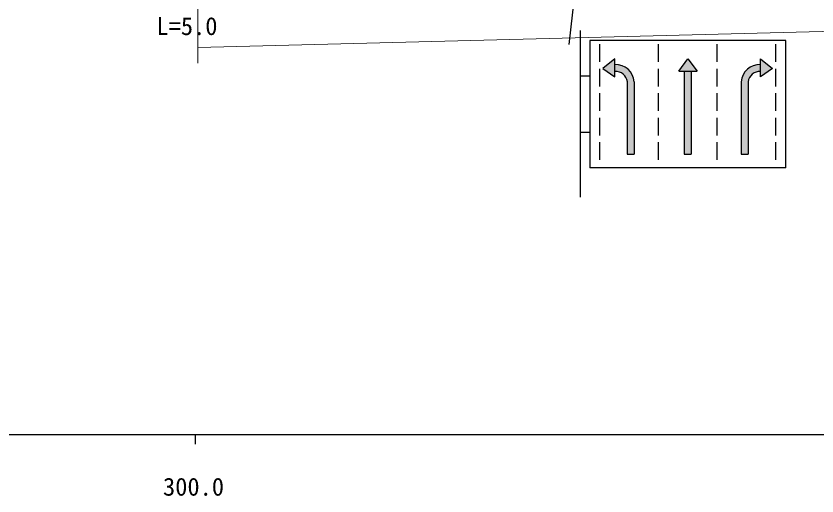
# Model space of a CAD drawing. Units: millimetres at full size, sheet at 1:1000; details may follow other scales. Extents: x 40000 to 680000, y 20000 to 380000.
# Drawn here: x 349716 to 431512, y 198715 to 247730 of the extents above; entities that cross this region are included whole.
import ezdxf
from ezdxf.enums import TextEntityAlignment as Align

# ---------------------------------------------------------------- set-up
doc = ezdxf.new("R2010")
doc.units = ezdxf.units.MM
doc.header["$LTSCALE"] = 1000
for name, color, linetype, lineweight in [('M-STR-HTXT', 7, 'Continuous', 13), ('M-STR-STRC', 7, 'Continuous', 25), ('M-TTL-BAND', 7, 'Continuous', 25)]:
    doc.layers.add(name, color=color, linetype=linetype, lineweight=lineweight)
doc.styles.add('ＭＳ ゴシック', font='')
doc.styles.get('ＭＳ ゴシック').set_extended_font_data('MS Gothic')

msp = doc.modelspace()

# ---------------------------------------------------------------- hatches: boundary and pattern name
at = {"layer": 'M-STR-STRC'}
for points in [[(409655, 242373), (410884, 243358), (410884, 242781), (410884, 242074), (410884, 241522)], [(418310, 243358), (419280, 242108), (417964, 242108), (417415, 242108)], [(418310, 243358), (419280, 242108), (417964, 242108), (417415, 242108)], [(418310, 243358), (419280, 242108), (418675, 242108), (417964, 242108), (417415, 242108)], [(425736, 242781), (425736, 243358), (426964, 242373), (425736, 241522), (425736, 242074)], [(425736, 242781), (425736, 243358), (426964, 242373), (425736, 241522), (425736, 242074)], [(412854, 233614), (412856, 241016), (412853, 241050), (412849, 241083), (412844, 241117), (412839, 241150), (412834, 241184), (412828, 241217), (412821, 241250), (412814, 241283), (412806, 241316), (412797, 241348), (412788, 241381), (412779, 241413), (412769, 241445), (412758, 241477), (412747, 241509), (412735, 241541), (412723, 241572), (412710, 241603), (412696, 241634), (412682, 241665), (412668, 241695), (412653, 241725), (412637, 241755), (412621, 241785), (412605, 241814), (412587, 241843), (412570, 241872), (412552, 241901), (412533, 241929), (412514, 241957), (412494, 241984), (412474, 242011), (412454, 242038), (412433, 242064), (412411, 242090), (412390, 242116), (412367, 242141), (412344, 242166), (412321, 242191), (412298, 242215), (412274, 242238), (412249, 242261), (412224, 242284), (412199, 242307), (412173, 242329), (412147, 242350), (412121, 242371), (412094, 242392), (412067, 242412), (412040, 242431), (412012, 242450), (411984, 242469), (411955, 242487), (411927, 242505), (411898, 242522), (411868, 242538), (411839, 242555), (411809, 242570), (411778, 242585), (411748, 242600), (411717, 242614), (411686, 242627), (411655, 242640), (411624, 242653), (411592, 242664), (411560, 242676), (411529, 242686), (411496, 242696), (411464, 242706), (411432, 242715), (411399, 242724), (411366, 242731), (411333, 242739), (411300, 242745), (411267, 242752), (411234, 242757), (411200, 242762), (411167, 242767), (411133, 242770), (411100, 242774), (411066, 242776), (411033, 242778), (410999, 242780), (410965, 242781), (410931, 242781), (410898, 242781), (410884, 242781), (410884, 242074), (410892, 242074), (410913, 242074), (410934, 242074), (410956, 242074), (410977, 242074), (410999, 242073), (411020, 242071), (411041, 242069), (411062, 242067), (411084, 242065), (411105, 242062), (411126, 242059), (411147, 242055), (411168, 242051), (411189, 242047), (411210, 242042), (411231, 242037), (411252, 242032), (411272, 242026), (411293, 242020), (411313, 242013), (411333, 242006), (411353, 241999), (411373, 241992), (411393, 241984), (411413, 241976), (411433, 241967), (411452, 241958), (411471, 241949), (411490, 241939), (411509, 241929), (411528, 241919), (411547, 241908), (411565, 241897), (411583, 241886), (411601, 241875), (411619, 241863), (411637, 241851), (411654, 241838), (411671, 241825), (411688, 241812), (411705, 241799), (411721, 241785), (411738, 241771), (411754, 241757), (411769, 241743), (411785, 241728), (411800, 241713), (411815, 241698), (411830, 241682), (411844, 241666), (411858, 241650), (411872, 241634), (411886, 241617), (411899, 241600), (411912, 241583), (411925, 241566), (411937, 241549), (411949, 241531), (411961, 241513), (411972, 241495), (411983, 241477), (411994, 241458), (412005, 241440), (412015, 241421), (412025, 241402), (412034, 241383), (412043, 241363), (412052, 241344), (412060, 241324), (412069, 241304), (412076, 241285), (412084, 241264), (412091, 241244), (412098, 241224), (412104, 241204), (412110, 241183), (412116, 241162), (412121, 241142), (412126, 241121), (412130, 241100), (412135, 241079), (412139, 241058), (412142, 241037), (412145, 241016), (412144, 233614)], [(424476, 233614), (424475, 241016), (424476, 241023), (424479, 241044), (424482, 241066), (424486, 241087), (424491, 241108), (424495, 241128), (424501, 241149), (424506, 241170), (424512, 241190), (424518, 241211), (424524, 241231), (424531, 241252), (424538, 241272), (424546, 241292), (424554, 241312), (424562, 241331), (424571, 241351), (424580, 241370), (424589, 241390), (424599, 241409), (424609, 241428), (424619, 241447), (424629, 241465), (424640, 241484), (424652, 241502), (424663, 241520), (424675, 241538), (424687, 241555), (424700, 241572), (424712, 241590), (424726, 241607), (424739, 241623), (424753, 241640), (424766, 241656), (424781, 241672), (424795, 241688), (424810, 241703), (424825, 241718), (424840, 241733), (424856, 241748), (424872, 241762), (424888, 241776), (424904, 241790), (424921, 241804), (424937, 241817), (424954, 241830), (424972, 241843), (424989, 241855), (425007, 241867), (425025, 241879), (425043, 241890), (425061, 241901), (425080, 241912), (425098, 241923), (425117, 241933), (425136, 241943), (425155, 241952), (425175, 241961), (425194, 241970), (425214, 241979), (425234, 241987), (425253, 241995), (425274, 242002), (425294, 242009), (425314, 242016), (425334, 242022), (425355, 242028), (425376, 242034), (425396, 242039), (425417, 242044), (425438, 242049), (425459, 242053), (425480, 242057), (425501, 242060), (425522, 242063), (425544, 242066), (425565, 242068), (425586, 242070), (425608, 242072), (425629, 242073), (425650, 242074), (425672, 242074), (425693, 242074), (425714, 242074), (425736, 242074), (425736, 242781), (425702, 242781), (425668, 242781), (425635, 242780), (425601, 242779), (425567, 242777), (425534, 242775), (425500, 242772), (425466, 242768), (425433, 242764), (425400, 242759), (425366, 242754), (425333, 242748), (425300, 242742), (425267, 242734), (425234, 242727), (425201, 242719), (425169, 242710), (425137, 242700), (425104, 242691), (425072, 242680), (425040, 242669), (425009, 242657), (424977, 242645), (424946, 242633), (424915, 242619), (424884, 242606), (424854, 242591), (424823, 242576), (424793, 242561), (424764, 242545), (424734, 242529), (424705, 242512), (424676, 242494), (424648, 242476), (424619, 242458), (424591, 242439), (424564, 242420), (424536, 242400), (424510, 242379), (424483, 242359), (424457, 242337), (424431, 242316), (424406, 242294), (424381, 242271), (424356, 242248), (424332, 242224), (424308, 242200), (424285, 242176), (424262, 242151), (424239, 242126), (424217, 242101), (424195, 242075), (424174, 242049), (424154, 242022), (424133, 241995), (424114, 241968), (424094, 241940), (424075, 241912), (424057, 241884), (424039, 241855), (424022, 241826), (424005, 241797), (423989, 241767), (423973, 241738), (423958, 241708), (423943, 241677), (423929, 241647), (423915, 241616), (423902, 241585), (423890, 241553), (423878, 241522), (423866, 241490), (423855, 241458), (423845, 241426), (423835, 241394), (423826, 241361), (423817, 241329), (423809, 241296), (423802, 241263), (423795, 241230), (423788, 241197), (423782, 241164), (423777, 241131), (423773, 241097), (423769, 241064), (423765, 241030), (423764, 241016), (423765, 233614)], [(418676, 233614), (418675, 242108), (417964, 242108), (417966, 233614)]]:
    msp.add_hatch(color=256, dxfattribs=at).paths.add_polyline_path(points)

# ---------------------------------------------------------------- linework, layer by layer
at = {"layer": 'M-STR-HTXT'}
for p, q in [((368278, 273953), (368278, 242901)), ((368278, 244525), (569157, 249643))]:
    msp.add_line(p, q, dxfattribs=at)
at = {"layer": 'M-STR-STRC'}
for p, q in [((410252, 282009), (406178, 244829)), ((407321, 246242), (407321, 229242)), ((408321, 245242), (408321, 232242)), ((428321, 245242), (408321, 245242)), ((409321, 243042), (409321, 244842)), ((415321, 243042), (415321, 244842)), ((421321, 243042), (421321, 244842)), ((427321, 243042), (427321, 244842)), ((428321, 232242), (428321, 245242)), ((410884, 243358), (409655, 242373)), ((410884, 241522), (410884, 243358)), ((417415, 242108), (418310, 243358)), ((418310, 243358), (419280, 242108)), ((425736, 241522), (425736, 243358)), ((425736, 243358), (426964, 242373)), ((409321, 240542), (409321, 242342)), ((409655, 242373), (410884, 241522)), ((415321, 240542), (415321, 242342)), ((421321, 240542), (421321, 242342)), ((426964, 242373), (425736, 241522)), ((427321, 240542), (427321, 242342)), ((407321, 241617), (408321, 241617)), ((417415, 242108), (419280, 242108)), ((417964, 242108), (417966, 233614)), ((418675, 242108), (418676, 233614)), ((412145, 241016), (412144, 233614)), ((412856, 241016), (412854, 233614)), ((423764, 241016), (423765, 233614)), ((424475, 241016), (424476, 233614)), ((409321, 238042), (409321, 239842)), ((415321, 238042), (415321, 239842)), ((421321, 238042), (421321, 239842)), ((427321, 238042), (427321, 239842)), ((409321, 235542), (409321, 237342)), ((415321, 235542), (415321, 237342)), ((421321, 235542), (421321, 237342)), ((427321, 235542), (427321, 237342)), ((407321, 235867), (408321, 235867)), ((409321, 233042), (409321, 234842)), ((415321, 233042), (415321, 234842)), ((421321, 233042), (421321, 234842)), ((427321, 233042), (427321, 234842)), ((412144, 233614), (412854, 233614)), ((417966, 233614), (418676, 233614)), ((423765, 233614), (424476, 233614)), ((428321, 232242), (408321, 232242))]:
    msp.add_line(p, q, dxfattribs=at)
for centre, radius, start, end in [((410931, 240849), 1932, 4.97939, 91.38928), ((425689, 240849), 1932, 88.61072, 175.02061), ((410931, 240849), 1226, 7.82738, 92.25773), ((425689, 240849), 1226, 87.74227, 172.17262)]:
    msp.add_arc(centre, radius, start, end, dxfattribs=at)
at = {"layer": 'M-TTL-BAND'}
for p, q in [((40000, 205000), (579000, 205000)), ((368000, 205000), (368000, 204000))]:
    msp.add_line(p, q, dxfattribs=at)

# ---------------------------------------------------------------- texts
at = {"layer": 'M-STR-HTXT', "style": 'ＭＳ ゴシック'}
msp.add_text('L=5.0', height=1833, dxfattribs=at).set_placement((364054, 245234), align=Align.BOTTOM_LEFT)
at = {"layer": 'M-TTL-BAND', "style": 'ＭＳ ゴシック'}
msp.add_text('300.0', height=1833, dxfattribs=at).set_placement((367844, 198195), align=Align.BOTTOM_CENTER)

doc.saveas('drawing.dxf')
